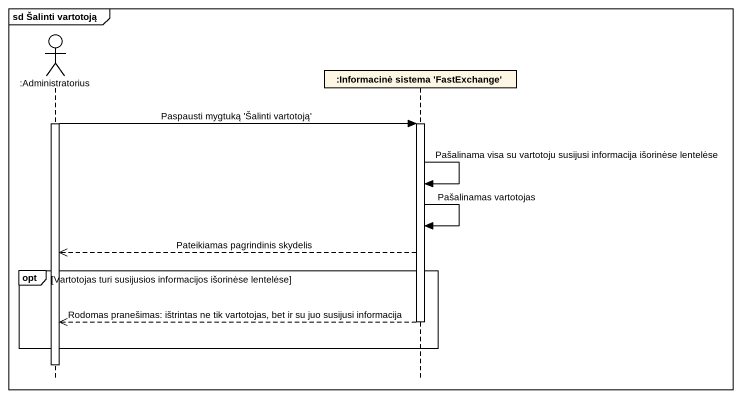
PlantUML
@startuml
mainframe sd Šalinti vartotoją
hide footbox
actor ":Administratorius" as Administratorius
participant ":Informacinė sistema 'FastExchange'" as Informacinė_sistema

activate Administratorius
Administratorius -> Informacinė_sistema : Paspausti mygtuką 'Šalinti vartotoją'
activate Informacinė_sistema
Informacinė_sistema -> Informacinė_sistema : Pašalinama visa su vartotoju susijusi informacija išorinėse lentelėse
Informacinė_sistema -> Informacinė_sistema : Pašalinamas vartotojas
Informacinė_sistema -->> Administratorius : Pateikiamas pagrindinis skydelis
opt Vartotojas turi susijusios informacijos išorinėse lentelėse
  Informacinė_sistema -->> Administratorius : Rodomas pranešimas: ištrintas ne tik vartotojas, bet ir su juo susijusi informacija
  deactivate Informacinė_sistema
end
deactivate Administratorius
@enduml
